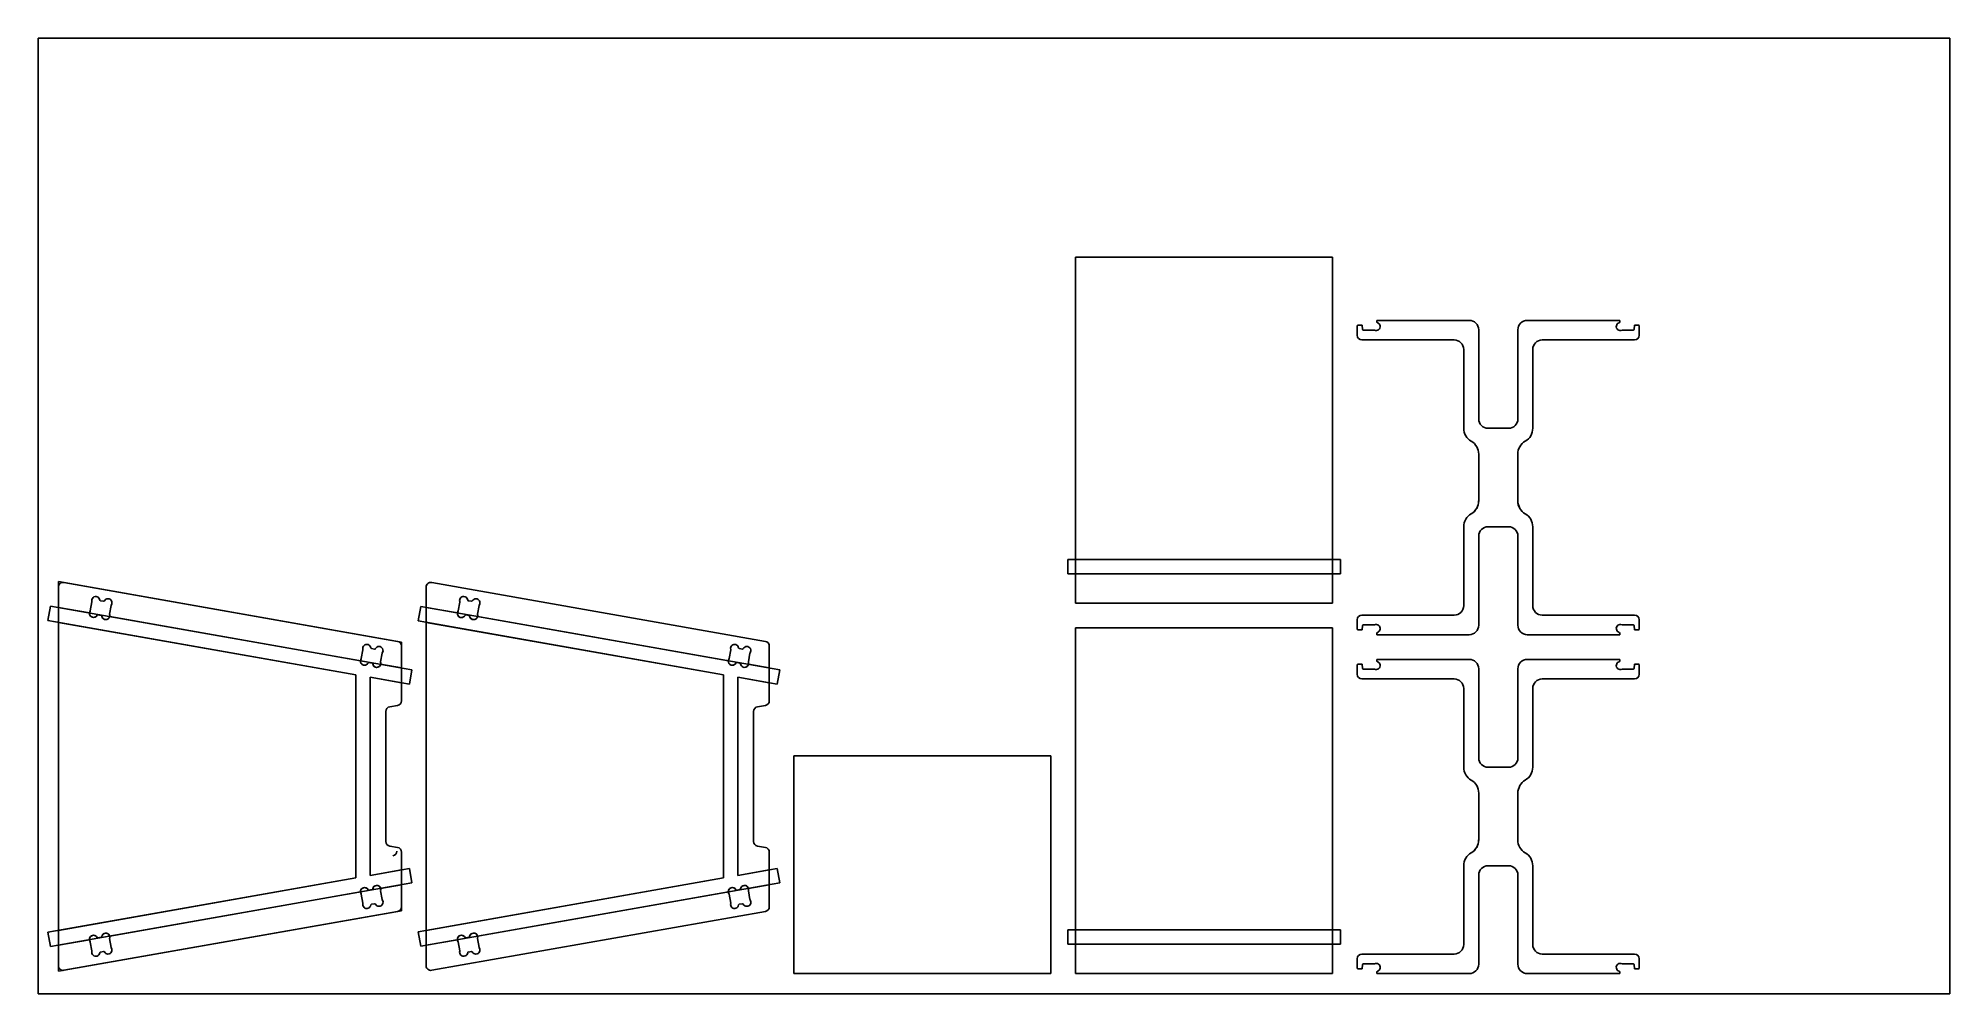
# Model space of a CAD drawing. Extents: x 0 to 2440, y 4 to 1224.
import ezdxf

# ---------------------------------------------------------------- set-up
doc = ezdxf.new("R2010")
doc.units = 0
doc.layers.get('0').update_dxf_attribs({"linetype": 'CONTINUOUS'})
for name, color, linetype in [('BOX_STOCK', 1, 'CONTINUOUS'), ('POCKETS', 171, 'CONTINUOUS'), ('PROFILES_INSIDE', 4, 'CONTINUOUS'), ('PROFILES_OUTSIDE', 6, 'CONTINUOUS')]:
    doc.layers.add(name, color=color, linetype=linetype)

msp = doc.modelspace()

# ---------------------------------------------------------------- linework, layer by layer
at = {"color": 7, "linetype": 'CONTINUOUS'}
for p, q in [((1652.4, 944.7), (1324.4, 944.7)), ((1324.4, 944.7), (1324.4, 559)), ((1652.4, 559), (1652.4, 944.7)), ((1683.9, 856.8), (1683.9, 845.1)), ((1684.9, 857.8), (1690.1, 857.8)), ((1690.1, 857.8), (1690.5, 852.5)), ((1708.9, 864.1), (1708.9, 862.1)), ((1826.9, 864.1), (1708.9, 864.1)), ((2018.9, 864.1), (1900.9, 864.1)), ((2018.9, 862.1), (2018.9, 864.1)), ((2037.3, 852.5), (2037.6, 857.8)), ((2037.6, 857.8), (2042.9, 857.8)), ((2043.9, 845.1), (2043.9, 856.8)), ((1689.9, 839.1), (1807.8, 839.1)), ((1691.5, 851.6), (1705.4, 851.6)), ((1838.9, 738.3), (1838.9, 852.1)), ((1888.9, 852.1), (1888.9, 738.3)), ((1919.9, 839.1), (2037.9, 839.1)), ((2022.3, 851.6), (2036.3, 851.6)), ((1819.8, 827.1), (1819.8, 726.3)), ((1907.9, 726.3), (1907.9, 827.1)), ((1876.9, 726.3), (1850.9, 726.3)), ((1838.9, 693.3), (1838.9, 633.6)), ((1888.9, 633.6), (1888.9, 693.3)), ((1819.8, 600.6), (1819.8, 499.8)), ((1838.9, 474.8), (1838.9, 588.6)), ((1850.9, 600.6), (1876.9, 600.6)), ((1888.9, 588.6), (1888.9, 474.8)), ((1907.9, 499.8), (1907.9, 600.6)), ((1652.4, 559), (1324.4, 559)), ((1324.4, 540.6), (1324.4, 559)), ((1324.4, 540.6), (1324.4, 503.1)), ((1324.4, 540.6), (1652.4, 540.6)), ((1652.4, 559), (1652.4, 540.6)), ((1652.4, 503.1), (1652.4, 540.6)), ((25.9, 497.5), (25.9, 523.5)), ((33, 529.4), (459, 454.3)), ((495.4, 523.5), (495.4, 497.5)), ((928.5, 454.3), (502.5, 529.4)), ((25.9, 497.5), (65.7, 490.5)), ((25.9, 497.5), (25.9, 478.5)), ((66.7, 493.3), (68.7, 504.6)), ((76.4, 488.1), (80.4, 487.4)), ((79.6, 506.1), (83.6, 505.4)), ((93.3, 500.2), (91.3, 489)), ((535.3, 490.5), (495.4, 497.5)), ((495.4, 478.5), (495.4, 497.5)), ((536.3, 493.3), (538.3, 504.5)), ((546.1, 488.1), (550, 487.4)), ((549.2, 506.1), (553.2, 505.4)), ((562.9, 500.2), (561, 489)), ((1324.4, 503.1), (1652.4, 503.1)), ((25.9, 85.2), (25.9, 478.5)), ((405.6, 411.6), (25.9, 478.5)), ((91.4, 486), (411.6, 429.5)), ((495.4, 478.5), (495.4, 85.2)), ((495.4, 478.5), (875.1, 411.6)), ((881.1, 429.5), (561, 485.9)), ((1652.4, 471.7), (1324.4, 471.7)), ((1324.4, 471.7), (1324.4, 86)), ((1652.4, 86), (1652.4, 471.7)), ((1683.9, 481.8), (1683.9, 470.1)), ((1690.1, 469.1), (1684.9, 469.1)), ((1807.8, 487.8), (1689.9, 487.8)), ((1690.5, 474.4), (1690.1, 469.1)), ((1705.4, 475.3), (1691.5, 475.3)), ((1708.9, 464.8), (1708.9, 462.8)), ((2037.9, 487.8), (1919.9, 487.8)), ((2018.9, 462.8), (2018.9, 464.8)), ((2036.3, 475.3), (2022.3, 475.3)), ((2037.6, 469.1), (2037.3, 474.4)), ((2042.9, 469.1), (2037.6, 469.1)), ((2043.9, 470.1), (2043.9, 481.8)), ((412.6, 432.3), (414.6, 443.6)), ((425.5, 445.2), (429.5, 444.5)), ((439.2, 439.2), (437.3, 428)), ((463.9, 448.4), (463.9, 420.3)), ((882.1, 432.3), (884.1, 443.6)), ((895, 445.2), (899, 444.5)), ((908.7, 439.2), (906.7, 428)), ((933.4, 420.3), (933.4, 448.4)), ((1708.9, 462.8), (1826.9, 462.8)), ((1900.9, 462.8), (2018.9, 462.8)), ((422.4, 427.1), (426.3, 426.4)), ((437.3, 425), (463.9, 420.3)), ((463.9, 401.3), (463.9, 420.3)), ((891.8, 427.1), (895.8, 426.4)), ((933.4, 420.3), (906.8, 425)), ((933.4, 420.3), (933.4, 401.3)), ((1683.9, 424.1), (1683.9, 412.3)), ((1684.9, 425.1), (1690.1, 425.1)), ((1690.1, 425.1), (1690.5, 419.8)), ((1691.5, 418.8), (1705.4, 418.8)), ((1708.9, 431.3), (1708.9, 429.3)), ((1826.9, 431.3), (1708.9, 431.3)), ((1838.9, 305.6), (1838.9, 419.3)), ((1888.9, 419.3), (1888.9, 305.6)), ((2018.9, 431.3), (1900.9, 431.3)), ((2018.9, 429.3), (2018.9, 431.3)), ((2022.3, 418.8), (2036.3, 418.8)), ((2037.3, 419.8), (2037.6, 425.1)), ((2037.6, 425.1), (2042.9, 425.1)), ((2043.9, 412.3), (2043.9, 424.1)), ((405.6, 152.2), (405.6, 411.6)), ((423.9, 408.4), (423.9, 155.4)), ((463.9, 401.3), (423.9, 408.4)), ((463.9, 401.3), (463.9, 378.5)), ((875.1, 411.6), (875.1, 152.2)), ((893.4, 155.4), (893.4, 408.4)), ((893.4, 408.4), (933.4, 401.3)), ((933.4, 378.5), (933.4, 401.3)), ((1689.9, 406.3), (1807.8, 406.3)), ((1819.8, 394.3), (1819.8, 293.6)), ((1907.9, 293.6), (1907.9, 394.3)), ((1919.9, 406.3), (2037.9, 406.3)), ((448.9, 370.8), (459, 372.6)), ((928.5, 372.6), (918.4, 370.8)), ((443.9, 198.9), (443.9, 364.9)), ((913.4, 364.9), (913.4, 198.9)), ((964.9, 308.1), (964.9, 30.1)), ((1292.9, 308.1), (964.9, 308.1)), ((1292.9, 30.1), (1292.9, 308.1)), ((1876.9, 293.6), (1850.9, 293.6)), ((1838.9, 260.6), (1838.9, 200.8)), ((1888.9, 200.8), (1888.9, 260.6)), ((459, 191.2), (448.9, 193)), ((463.9, 185.3), (463.9, 162.5)), ((918.4, 193), (928.5, 191.2)), ((933.4, 162.5), (933.4, 185.3)), ((25.9, 85.2), (405.6, 152.2)), ((423.9, 155.4), (463.9, 162.5)), ((463.9, 143.5), (463.9, 162.5)), ((875.1, 152.2), (495.4, 85.2)), ((933.4, 162.5), (893.4, 155.4)), ((933.4, 162.5), (933.4, 143.5)), ((1819.8, 167.8), (1819.8, 67.1)), ((1838.9, 42.1), (1838.9, 155.8)), ((1850.9, 167.8), (1876.9, 167.8)), ((1888.9, 155.8), (1888.9, 42.1)), ((1907.9, 67.1), (1907.9, 167.8)), ((411.6, 134.3), (91.4, 77.8)), ((414.6, 120.2), (412.6, 131.4)), ((426.3, 137.4), (422.4, 136.7)), ((463.9, 143.5), (437.3, 138.8)), ((437.3, 135.8), (439.2, 124.5)), ((463.9, 143.5), (463.9, 115.4)), ((561, 77.8), (881.1, 134.3)), ((884.1, 120.2), (882.1, 131.4)), ((895.8, 137.4), (891.8, 136.7)), ((906.7, 135.8), (908.7, 124.5)), ((906.8, 138.8), (933.4, 143.5)), ((933.4, 115.4), (933.4, 143.5)), ((459, 109.4), (33, 34.3)), ((429.5, 119.3), (425.5, 118.6)), ((502.5, 34.3), (928.5, 109.4)), ((899, 119.3), (895, 118.6)), ((25.9, 85.2), (25.9, 66.3)), ((65.7, 73.3), (25.9, 66.3)), ((80.4, 76.4), (76.4, 75.7)), ((91.3, 74.8), (93.3, 63.5)), ((495.4, 66.3), (495.4, 85.2)), ((495.4, 66.3), (535.3, 73.3)), ((550, 76.4), (546.1, 75.7)), ((561, 74.8), (562.9, 63.6)), ((1324.4, 86), (1652.4, 86)), ((1324.4, 67.5), (1324.4, 86)), ((1652.4, 86), (1652.4, 67.5)), ((25.9, 40.2), (25.9, 66.3)), ((68.7, 59.2), (66.7, 70.4)), ((83.6, 58.3), (79.6, 57.6)), ((495.4, 66.3), (495.4, 40.2)), ((538.3, 59.2), (536.3, 70.5)), ((553.2, 58.3), (549.2, 57.6)), ((1324.4, 67.5), (1324.4, 30.1)), ((1652.4, 67.5), (1324.4, 67.5)), ((1652.4, 30.1), (1652.4, 67.5)), ((1683.9, 49.1), (1683.9, 37.3)), ((1807.8, 55.1), (1689.9, 55.1)), ((2037.9, 55.1), (1919.9, 55.1)), ((2043.9, 37.3), (2043.9, 49.1)), ((964.9, 30.1), (1292.9, 30.1)), ((1324.4, 30.1), (1652.4, 30.1)), ((1690.1, 36.3), (1684.9, 36.3)), ((1690.5, 41.6), (1690.1, 36.3)), ((1705.4, 42.6), (1691.5, 42.6)), ((1708.9, 32.1), (1708.9, 30.1)), ((1708.9, 30.1), (1826.9, 30.1)), ((1900.9, 30.1), (2018.9, 30.1)), ((2018.9, 30.1), (2018.9, 32.1)), ((2036.3, 42.6), (2022.3, 42.6)), ((2037.6, 36.3), (2037.3, 41.6)), ((2042.9, 36.3), (2037.6, 36.3))]:
    msp.add_line(p, q, dxfattribs=at)
for centre, radius, start, end in [((1684.9, 856.8), 1, 90, 180), ((1708, 856.2), 5.17, 245.1121, 72.3995), ((1709.9, 862.1), 1, 180, 252.3995), ((1826.9, 852.1), 12, 0, 90), ((1900.9, 852.1), 12, 90, 180), ((2019.7, 856.2), 5.17, 107.6005, 294.8879), ((2017.9, 862.1), 1, 287.6005, 0), ((2042.9, 856.8), 1, 0, 90), ((1689.9, 845.1), 6, 180, 270), ((1691.5, 852.6), 1, 183.6619, 270), ((1705.4, 850.6), 1, 65.1121, 90), ((1807.8, 827.1), 12, 0, 90), ((1919.9, 827.1), 12, 90, 180), ((2022.3, 850.6), 1, 90, 114.8879), ((2036.3, 852.6), 1, 270, 356.3381), ((2037.9, 845.1), 6, 270, 0), ((1850.9, 738.3), 12, 180, 270), ((1876.9, 738.3), 12, 270, 0), ((1838.9, 726.3), 19, 180, 240), ((1819.8, 693.3), 19.1, 0, 60), ((1907.9, 693.3), 19.1, 120, 180), ((1888.9, 726.3), 19, 300, 0), ((1838.9, 600.6), 19.1, 120, 180), ((1819.8, 633.6), 19, 300, 0), ((1907.9, 633.6), 19, 180, 240), ((1888.9, 600.6), 19, 0, 60), ((1850.9, 588.6), 12, 90, 180), ((1876.9, 588.6), 12, 0, 90), ((31.9, 523.5), 6, 80, 180), ((501.4, 523.5), 6, 80, 180), ((70.8, 490), 5.17, 173.9448, 332.3995), ((70.8, 490), 5.17, 145.1121, 173.9448), ((65.7, 493.5), 1, 325.1121, 350), ((73.7, 506.3), 5.17, 7.6005, 194.8878), ((67.7, 504.7), 1, 350, 14.8878), ((76.3, 487.1), 1, 80, 152.3995), ((79.8, 507.1), 1, 187.6005, 260), ((83.8, 506.4), 1, 260, 332.3995), ((89.2, 503.6), 5.17, 325.1122, 152.3995), ((92.3, 488.8), 1, 170, 194.8879), ((86.4, 487.2), 5.17, 346.0552, 14.8879), ((94.3, 500), 1, 145.1122, 170), ((540.4, 489.9), 5.17, 173.9448, 332.3995), ((540.4, 489.9), 5.17, 145.1121, 173.9448), ((535.4, 493.5), 1, 325.1121, 350), ((543.3, 506.3), 5.17, 7.6005, 194.8878), ((537.3, 504.7), 1, 350, 14.8878), ((545.9, 487.1), 1, 80, 152.3995), ((549.4, 507.1), 1, 187.6005, 260), ((553.4, 506.4), 1, 260, 332.3995), ((558.9, 503.5), 5.17, 325.1122, 152.3995), ((561.9, 488.8), 1, 170, 194.8879), ((556, 487.2), 5.17, 346.0552, 14.8879), ((563.9, 500), 1, 145.1122, 170), ((1807.8, 499.8), 12, 270, 0), ((1919.9, 499.8), 12, 180, 270), ((80.2, 486.4), 1, 7.6005, 80), ((86.4, 487.2), 5.17, 187.6005, 346.0552), ((549.9, 486.4), 1, 7.6005, 80), ((556, 487.2), 5.17, 187.6005, 346.0552), ((1689.9, 481.8), 6, 90, 180), ((1684.9, 470.1), 1, 180, 270), ((1691.5, 474.3), 1, 90, 176.3381), ((1705.4, 476.3), 1, 270, 294.8879), ((1708, 470.7), 5.17, 287.6005, 114.8879), ((1709.9, 464.8), 1, 107.6005, 180), ((1826.9, 474.8), 12, 270, 0), ((1900.9, 474.8), 12, 180, 270), ((2019.7, 470.7), 5.17, 65.1121, 252.3995), ((2017.9, 464.8), 1, 0, 72.3995), ((2022.3, 476.3), 1, 245.1121, 270), ((2036.3, 474.3), 1, 3.6619, 90), ((2037.9, 481.8), 6, 0, 90), ((2042.9, 470.1), 1, 270, 0), ((419.6, 445.3), 5.17, 7.6005, 194.8878), ((413.6, 443.7), 1, 350, 14.8878), ((425.7, 446.1), 1, 187.6005, 260), ((429.7, 445.4), 1, 260, 332.3995), ((435.2, 442.6), 5.17, 325.1122, 152.3995), ((440.2, 439), 1, 145.1122, 170), ((457.9, 448.4), 6, 360, 80), ((889.1, 445.3), 5.17, 7.6005, 194.8878), ((883.1, 443.7), 1, 350, 14.8878), ((895.2, 446.1), 1, 187.6005, 260), ((899.2, 445.4), 1, 260, 332.3995), ((904.7, 442.6), 5.17, 325.1122, 152.3995), ((909.7, 439), 1, 145.1122, 170), ((927.4, 448.4), 6, 360, 80), ((416.7, 429), 5.17, 145.1121, 173.9448), ((416.7, 429), 5.17, 173.9448, 332.3995), ((411.7, 432.5), 1, 325.1121, 350), ((422.2, 426.1), 1, 80, 152.3995), ((426.2, 425.4), 1, 7.6005, 80), ((432.3, 426.2), 5.17, 187.6005, 346.0552), ((438.3, 427.8), 1, 170, 194.8879), ((432.3, 426.2), 5.17, 346.0552, 14.8879), ((886.2, 429), 5.17, 173.9448, 332.3995), ((886.2, 429), 5.17, 145.1121, 173.9448), ((881.1, 432.5), 1, 325.1121, 350), ((891.7, 426.1), 1, 80, 152.3995), ((895.7, 425.4), 1, 7.6005, 80), ((901.8, 426.2), 5.17, 187.6005, 346.0552), ((907.7, 427.8), 1, 170, 194.8879), ((901.8, 426.2), 5.17, 346.0552, 14.8879), ((1684.9, 424.1), 1, 90, 180), ((1691.5, 419.8), 1, 183.6619, 270), ((1705.4, 417.8), 1, 65.1121, 90), ((1708, 423.4), 5.17, 245.1121, 72.3995), ((1709.9, 429.3), 1, 180, 252.3995), ((1826.9, 419.3), 12, 0, 90), ((1900.9, 419.3), 12, 90, 180), ((2019.7, 423.4), 5.17, 107.6005, 294.8879), ((2017.9, 429.3), 1, 287.6005, 0), ((2022.3, 417.8), 1, 90, 114.8879), ((2036.3, 419.8), 1, 270, 356.3381), ((2042.9, 424.1), 1, 0, 90), ((1689.9, 412.3), 6, 180, 270), ((1807.8, 394.3), 12, 0, 90), ((1919.9, 394.3), 12, 90, 180), ((2037.9, 412.3), 6, 270, 0), ((449.9, 364.9), 6, 100, 180), ((457.9, 378.5), 6, 280, 360), ((919.4, 364.9), 6, 100, 180), ((927.4, 378.5), 6, 280, 360), ((1838.9, 293.6), 19.1, 180, 240), ((1850.9, 305.6), 12, 180, 270), ((1876.9, 305.6), 12, 270, 0), ((1888.9, 293.6), 19, 300, 0), ((1819.8, 260.6), 19.1, 0, 60), ((1907.9, 260.6), 19, 120, 180), ((449.9, 198.9), 6, 180, 260), ((919.4, 198.9), 6, 180, 260), ((1819.8, 200.8), 19.1, 300, 0), ((1907.9, 200.8), 19.1, 180, 240), ((457.9, 185.3), 6, 0, 80), ((927.4, 185.3), 6, 0, 80), ((1838.9, 167.8), 19.1, 120, 180), ((1888.9, 167.8), 19, 0, 60), ((1850.9, 155.8), 12, 90, 180), ((1876.9, 155.8), 12, 0, 90), ((416.7, 134.8), 5.17, 27.6005, 186.0552), ((416.7, 134.8), 5.17, 186.0552, 214.8878), ((411.7, 131.3), 1, 10, 34.8878), ((422.2, 137.7), 1, 207.6005, 280), ((426.2, 138.4), 1, 280, 352.3995), ((432.3, 137.5), 5.17, 13.9448, 172.3995), ((435.2, 121.2), 5.17, 207.6005, 34.8879), ((432.3, 137.5), 5.17, 345.1122, 13.9448), ((438.3, 136), 1, 165.1122, 190), ((440.2, 124.7), 1, 190, 214.8879), ((886.2, 134.8), 5.17, 27.6005, 186.0552), ((886.2, 134.8), 5.17, 186.0552, 214.8878), ((881.1, 131.3), 1, 10, 34.8878), ((891.7, 137.7), 1, 207.6005, 280), ((895.7, 138.4), 1, 280, 352.3995), ((901.8, 137.5), 5.17, 13.9448, 172.3995), ((904.7, 121.2), 5.17, 207.6005, 34.8879), ((907.7, 136), 1, 165.1122, 190), ((901.8, 137.5), 5.17, 345.1122, 13.9448), ((909.7, 124.7), 1, 190, 214.8879), ((419.6, 118.4), 5.17, 165.1121, 352.3995), ((413.6, 120), 1, 345.1121, 10), ((425.7, 117.6), 1, 100, 172.3995), ((429.7, 118.3), 1, 27.6005, 100), ((457.9, 115.4), 6, 280, 0), ((889.1, 118.4), 5.17, 165.1121, 352.3995), ((883.1, 120), 1, 345.1121, 10), ((895.2, 117.6), 1, 100, 172.3995), ((899.2, 118.3), 1, 27.6005, 100), ((927.4, 115.4), 6, 280, 0), ((70.8, 73.8), 5.17, 27.6005, 186.0552), ((70.8, 73.8), 5.17, 186.0552, 214.8878), ((76.3, 76.7), 1, 207.6005, 280), ((80.2, 77.4), 1, 280, 352.3995), ((86.4, 76.5), 5.17, 13.9448, 172.3995), ((92.3, 75), 1, 165.1122, 190), ((86.4, 76.5), 5.17, 345.1122, 13.9448), ((540.4, 73.8), 5.17, 27.6005, 186.0552), ((540.4, 73.8), 5.17, 186.0552, 214.8878), ((545.9, 76.7), 1, 207.6005, 280), ((549.9, 77.4), 1, 280, 352.3995), ((556, 76.6), 5.17, 13.9448, 172.3995), ((561.9, 75), 1, 165.1122, 190), ((556, 76.6), 5.17, 345.1122, 13.9448), ((65.7, 70.3), 1, 10, 34.8878), ((73.7, 57.4), 5.17, 165.1121, 352.3995), ((67.7, 59), 1, 345.1121, 10), ((79.8, 56.6), 1, 100, 172.3995), ((83.8, 57.3), 1, 27.6005, 100), ((89.2, 60.2), 5.17, 207.6005, 34.8879), ((94.3, 63.7), 1, 190, 214.8879), ((535.4, 70.3), 1, 10, 34.8878), ((543.3, 57.5), 5.17, 165.1121, 352.3995), ((537.3, 59.1), 1, 345.1121, 10), ((549.4, 56.7), 1, 100, 172.3995), ((553.4, 57.4), 1, 27.6005, 100), ((558.9, 60.2), 5.17, 207.6005, 34.8879), ((563.9, 63.7), 1, 190, 214.8879), ((1689.9, 49.1), 6, 90, 180), ((1807.8, 67.1), 12, 270, 0), ((1919.9, 67.1), 12, 180, 270), ((2037.9, 49.1), 6, 0, 90), ((31.9, 40.2), 6, 180, 280), ((501.4, 40.2), 6, 180, 280), ((1684.9, 37.3), 1, 180, 270), ((1691.5, 41.6), 1, 90, 176.3381), ((1705.4, 43.6), 1, 270, 294.8879), ((1708, 38), 5.17, 287.6005, 114.8879), ((1709.9, 32.1), 1, 107.6005, 180), ((1826.9, 42.1), 12, 270, 0), ((1900.9, 42.1), 12, 180, 270), ((2019.7, 38), 5.17, 65.1121, 252.3995), ((2017.9, 32.1), 1, 0, 72.3995), ((2022.3, 43.6), 1, 245.1121, 270), ((2036.3, 41.6), 1, 3.6619, 90), ((2042.9, 37.3), 1, 270, 0)]:
    msp.add_arc(centre, radius, start, end, dxfattribs=at)
at = {"layer": 'BOX_STOCK'}
for p, q in [((2440.2, 1224.3), (0.2, 1224.3)), ((0.2, 1224.3), (0.2, 4.3)), ((2440.2, 4.3), (2440.2, 1224.3)), ((0.2, 4.3), (2440.2, 4.3))]:
    msp.add_line(p, q, dxfattribs=at)
at = {"layer": 'POCKETS'}
for p, q in [((1662.4, 559), (1314.4, 559)), ((1314.4, 559), (1314.4, 540.6)), ((1314.4, 540.6), (1662.4, 540.6)), ((1662.4, 540.6), (1662.4, 559)), ((15.8, 499.3), (12.6, 480.9)), ((25.7, 497.6), (15.8, 499.3)), ((467.5, 419.7), (25.7, 497.6)), ((488.4, 498.7), (485.2, 480.3)), ((498.3, 497), (488.4, 498.7)), ((936.9, 419.7), (498.3, 497)), ((12.6, 480.9), (22.4, 479.2)), ((22.4, 479.2), (405.6, 411.6)), ((485.2, 480.3), (495, 478.6)), ((495, 478.6), (875.1, 411.6)), ((477.3, 417.9), (467.5, 419.7)), ((474.1, 399.5), (477.3, 417.9)), ((946.8, 417.9), (936.9, 419.7)), ((943.6, 399.5), (946.8, 417.9)), ((405.6, 411.6), (405.6, 152.2)), ((423.9, 408.4), (464.2, 401.3)), ((423.9, 155.4), (423.9, 408.4)), ((464.2, 401.3), (474.1, 399.5)), ((875.1, 411.6), (875.1, 152.2)), ((893.4, 408.4), (933.7, 401.3)), ((893.4, 155.4), (893.4, 408.4)), ((933.7, 401.3), (943.6, 399.5)), ((405.6, 152.2), (22.4, 84.6)), ((464.2, 162.5), (423.9, 155.4)), ((474.1, 164.2), (464.2, 162.5)), ((477.3, 145.8), (474.1, 164.2)), ((875.1, 152.2), (495, 85.2)), ((933.7, 162.5), (893.4, 155.4)), ((943.6, 164.2), (933.7, 162.5)), ((946.8, 145.8), (943.6, 164.2)), ((25.7, 66.2), (467.5, 144.1)), ((467.5, 144.1), (477.3, 145.8)), ((498.3, 66.8), (936.9, 144.1)), ((936.9, 144.1), (946.8, 145.8)), ((22.4, 84.6), (12.6, 82.9)), ((12.6, 82.9), (15.8, 64.5)), ((495, 85.2), (485.2, 83.4)), ((485.2, 83.4), (488.4, 65)), ((1662.4, 86), (1314.4, 86)), ((1314.4, 86), (1314.4, 67.5)), ((1662.4, 67.5), (1662.4, 86)), ((15.8, 64.5), (25.7, 66.2)), ((488.4, 65), (498.3, 66.8)), ((1314.4, 67.5), (1662.4, 67.5))]:
    msp.add_line(p, q, dxfattribs=at)
at = {"layer": 'PROFILES_INSIDE'}
for p, q in [((68.7, 504.6), (66.7, 493.3)), ((76.4, 488.1), (80.4, 487.4)), ((83.6, 505.4), (79.6, 506.1)), ((91.3, 489), (93.3, 500.2)), ((538.3, 504.5), (536.3, 493.3)), ((546.1, 488.1), (550, 487.4)), ((553.2, 505.4), (549.2, 506.1)), ((561, 489), (562.9, 500.2)), ((414.6, 443.6), (412.6, 432.3)), ((429.5, 444.5), (425.5, 445.2)), ((437.3, 428), (439.2, 439.2)), ((884.1, 443.6), (882.1, 432.3)), ((899, 444.5), (895, 445.2)), ((906.7, 428), (908.7, 439.2)), ((422.4, 427.1), (426.3, 426.4)), ((891.8, 427.1), (895.8, 426.4)), ((412.6, 131.4), (414.6, 120.2)), ((426.3, 137.4), (422.4, 136.7)), ((439.2, 124.5), (437.3, 135.8)), ((882.1, 131.4), (884.1, 120.2)), ((895.8, 137.4), (891.8, 136.7)), ((908.7, 124.5), (906.7, 135.8)), ((425.5, 118.6), (429.5, 119.3)), ((895, 118.6), (899, 119.3)), ((80.4, 76.4), (76.4, 75.7)), ((93.3, 63.5), (91.3, 74.8)), ((550, 76.4), (546.1, 75.7)), ((562.9, 63.6), (561, 74.8)), ((66.7, 70.4), (68.7, 59.2)), ((79.6, 57.6), (83.6, 58.3)), ((536.3, 70.5), (538.3, 59.2)), ((549.2, 57.6), (553.2, 58.3))]:
    msp.add_line(p, q, dxfattribs=at)
for centre, radius, start, end in [((70.8, 490), 5.17, 145.1121, 332.3995), ((65.7, 493.5), 1, 325.1121, 350), ((73.7, 506.3), 5.17, 7.6005, 194.8878), ((67.7, 504.7), 1, 350, 14.8878), ((76.3, 487.1), 1, 80, 152.3995), ((79.8, 507.1), 1, 187.6005, 260), ((86.4, 487.2), 5.17, 187.6005, 14.8879), ((83.8, 506.4), 1, 260, 332.3995), ((89.2, 503.6), 5.17, 325.1122, 152.3995), ((92.3, 488.8), 1, 170, 194.8879), ((94.3, 500), 1, 145.1122, 170), ((540.4, 489.9), 5.17, 145.1121, 332.3995), ((535.4, 493.5), 1, 325.1121, 350), ((543.3, 506.3), 5.17, 7.6005, 194.8878), ((537.3, 504.7), 1, 350, 14.8878), ((545.9, 487.1), 1, 80, 152.3995), ((549.4, 507.1), 1, 187.6005, 260), ((556, 487.2), 5.17, 187.6005, 14.8879), ((553.4, 506.4), 1, 260, 332.3995), ((558.9, 503.5), 5.17, 325.1122, 152.3995), ((561.9, 488.8), 1, 170, 194.8879), ((563.9, 500), 1, 145.1122, 170), ((80.2, 486.4), 1, 7.6005, 80), ((549.9, 486.4), 1, 7.6005, 80), ((419.6, 445.3), 5.17, 7.6005, 194.8878), ((413.6, 443.7), 1, 350, 14.8878), ((425.7, 446.1), 1, 187.6005, 260), ((429.7, 445.4), 1, 260, 332.3995), ((435.2, 442.6), 5.17, 325.1122, 152.3995), ((440.2, 439), 1, 145.1122, 170), ((889.1, 445.3), 5.17, 7.6005, 194.8878), ((883.1, 443.7), 1, 350, 14.8878), ((895.2, 446.1), 1, 187.6005, 260), ((899.2, 445.4), 1, 260, 332.3995), ((904.7, 442.6), 5.17, 325.1122, 152.3995), ((909.7, 439), 1, 145.1122, 170), ((416.7, 429), 5.17, 145.1121, 332.3995), ((411.7, 432.5), 1, 325.1121, 350), ((422.2, 426.1), 1, 80, 152.3995), ((426.2, 425.4), 1, 7.6005, 80), ((432.3, 426.2), 5.17, 187.6005, 14.8879), ((438.3, 427.8), 1, 170, 194.8879), ((886.2, 429), 5.17, 145.1121, 332.3995), ((881.1, 432.5), 1, 325.1121, 350), ((891.7, 426.1), 1, 80, 152.3995), ((895.7, 425.4), 1, 7.6005, 80), ((901.8, 426.2), 5.17, 187.6005, 14.8879), ((907.7, 427.8), 1, 170, 194.8879), ((451.9, 186.5), 6, 280, 0), ((416.7, 134.8), 5.17, 27.6005, 214.8878), ((411.7, 131.3), 1, 10, 34.8878), ((422.2, 137.7), 1, 207.6005, 280), ((426.2, 138.4), 1, 280, 352.3995), ((432.3, 137.5), 5.17, 345.1122, 172.3995), ((435.2, 121.2), 5.17, 207.6005, 34.8879), ((438.3, 136), 1, 165.1122, 190), ((440.2, 124.7), 1, 190, 214.8879), ((886.2, 134.8), 5.17, 27.6005, 214.8878), ((881.1, 131.3), 1, 10, 34.8878), ((891.7, 137.7), 1, 207.6005, 280), ((895.7, 138.4), 1, 280, 352.3995), ((901.8, 137.5), 5.17, 345.1122, 172.3995), ((904.7, 121.2), 5.17, 207.6005, 34.8879), ((907.7, 136), 1, 165.1122, 190), ((909.7, 124.7), 1, 190, 214.8879), ((419.6, 118.4), 5.17, 165.1121, 352.3995), ((413.6, 120), 1, 345.1121, 10), ((425.7, 117.6), 1, 100, 172.3995), ((429.7, 118.3), 1, 27.6005, 100), ((889.1, 118.4), 5.17, 165.1121, 352.3995), ((883.1, 120), 1, 345.1121, 10), ((895.2, 117.6), 1, 100, 172.3995), ((899.2, 118.3), 1, 27.6005, 100), ((70.8, 73.8), 5.17, 27.6005, 214.8878), ((76.3, 76.7), 1, 207.6005, 280), ((80.2, 77.4), 1, 280, 352.3995), ((86.4, 76.5), 5.17, 345.1122, 172.3995), ((92.3, 75), 1, 165.1122, 190), ((540.4, 73.8), 5.17, 27.6005, 214.8878), ((545.9, 76.7), 1, 207.6005, 280), ((549.9, 77.4), 1, 280, 352.3995), ((556, 76.6), 5.17, 345.1122, 172.3995), ((561.9, 75), 1, 165.1122, 190), ((65.7, 70.3), 1, 10, 34.8878), ((73.7, 57.4), 5.17, 165.1121, 352.3995), ((67.7, 59), 1, 345.1121, 10), ((79.8, 56.6), 1, 100, 172.3995), ((83.8, 57.3), 1, 27.6005, 100), ((89.2, 60.2), 5.17, 207.6005, 34.8879), ((94.3, 63.7), 1, 190, 214.8879), ((535.4, 70.3), 1, 10, 34.8878), ((543.3, 57.5), 5.17, 165.1121, 352.3995), ((537.3, 59.1), 1, 345.1121, 10), ((549.4, 56.7), 1, 100, 172.3995), ((553.4, 57.4), 1, 27.6005, 100), ((558.9, 60.2), 5.17, 207.6005, 34.8879), ((563.9, 63.7), 1, 190, 214.8879)]:
    msp.add_arc(centre, radius, start, end, dxfattribs=at)
at = {"layer": 'PROFILES_OUTSIDE'}
for p, q in [((1324.4, 944.7), (1324.4, 503.1)), ((1652.4, 944.7), (1324.4, 944.7)), ((1652.4, 503.1), (1652.4, 944.7)), ((1683.9, 856.8), (1683.9, 845.1)), ((1690.1, 857.8), (1684.9, 857.8)), ((1690.5, 852.5), (1690.1, 857.8)), ((1708.9, 864.1), (1708.9, 862.1)), ((1826.9, 864.1), (1708.9, 864.1)), ((2018.9, 864.1), (1900.9, 864.1)), ((2018.9, 862.1), (2018.9, 864.1)), ((2037.6, 857.8), (2037.3, 852.5)), ((2042.9, 857.8), (2037.6, 857.8)), ((2043.9, 845.1), (2043.9, 856.8)), ((1689.9, 839.1), (1807.8, 839.1)), ((1705.4, 851.6), (1691.5, 851.6)), ((1838.9, 738.3), (1838.9, 852.1)), ((1888.9, 852.1), (1888.9, 738.3)), ((1919.9, 839.1), (2037.9, 839.1)), ((2036.3, 851.6), (2022.3, 851.6)), ((1819.8, 827.1), (1819.8, 726.3)), ((1907.9, 726.3), (1907.9, 827.1)), ((1876.9, 726.3), (1850.9, 726.3)), ((1838.9, 693.3), (1838.9, 633.6)), ((1888.9, 633.6), (1888.9, 693.3)), ((1819.8, 600.6), (1819.8, 499.8)), ((1838.9, 474.8), (1838.9, 588.6)), ((1850.9, 600.6), (1876.9, 600.6)), ((1888.9, 588.6), (1888.9, 474.8)), ((1907.9, 499.8), (1907.9, 600.6)), ((463.9, 453.4), (25.9, 530.7)), ((25.9, 530.7), (25.9, 33.1)), ((495.4, 523.5), (495.4, 40.2)), ((928.5, 454.3), (502.5, 529.4)), ((1324.4, 503.1), (1652.4, 503.1)), ((1652.4, 471.7), (1324.4, 471.7)), ((1324.4, 471.7), (1324.4, 30.1)), ((1652.4, 30.1), (1652.4, 471.7)), ((1683.9, 481.8), (1683.9, 470.1)), ((1684.9, 469.1), (1690.1, 469.1)), ((1807.8, 487.8), (1689.9, 487.8)), ((1690.1, 469.1), (1690.5, 474.4)), ((1691.5, 475.3), (1705.4, 475.3)), ((1708.9, 464.8), (1708.9, 462.8)), ((2037.9, 487.8), (1919.9, 487.8)), ((2018.9, 462.8), (2018.9, 464.8)), ((2022.3, 475.3), (2036.3, 475.3)), ((2037.3, 474.4), (2037.6, 469.1)), ((2037.6, 469.1), (2042.9, 469.1)), ((2043.9, 470.1), (2043.9, 481.8)), ((463.9, 378.5), (463.9, 453.4)), ((933.4, 378.5), (933.4, 448.4)), ((1708.9, 462.8), (1826.9, 462.8)), ((1900.9, 462.8), (2018.9, 462.8)), ((1683.9, 424.1), (1683.9, 412.3)), ((1690.1, 425.1), (1684.9, 425.1)), ((1690.5, 419.8), (1690.1, 425.1)), ((1705.4, 418.8), (1691.5, 418.8)), ((1708.9, 431.3), (1708.9, 429.3)), ((1826.9, 431.3), (1708.9, 431.3)), ((1838.9, 305.6), (1838.9, 419.3)), ((1888.9, 419.3), (1888.9, 305.6)), ((2018.9, 431.3), (1900.9, 431.3)), ((2018.9, 429.3), (2018.9, 431.3)), ((2036.3, 418.8), (2022.3, 418.8)), ((2037.6, 425.1), (2037.3, 419.8)), ((2042.9, 425.1), (2037.6, 425.1)), ((2043.9, 412.3), (2043.9, 424.1)), ((1689.9, 406.3), (1807.8, 406.3)), ((1819.8, 394.3), (1819.8, 293.6)), ((1907.9, 293.6), (1907.9, 394.3)), ((1919.9, 406.3), (2037.9, 406.3)), ((448.9, 370.8), (459, 372.6)), ((918.4, 370.8), (928.5, 372.6)), ((443.9, 198.9), (443.9, 364.9)), ((913.4, 198.9), (913.4, 364.9)), ((1292.9, 308.1), (964.9, 308.1)), ((964.9, 308.1), (964.9, 30.1)), ((1292.9, 30.1), (1292.9, 308.1)), ((1876.9, 293.6), (1850.9, 293.6)), ((1838.9, 260.6), (1838.9, 200.8)), ((1888.9, 200.8), (1888.9, 260.6)), ((459, 191.2), (448.9, 193)), ((463.9, 110.3), (463.9, 185.3)), ((928.5, 191.2), (918.4, 193)), ((933.4, 115.4), (933.4, 185.3)), ((1819.8, 167.8), (1819.8, 67.1)), ((1838.9, 42.1), (1838.9, 155.8)), ((1850.9, 167.8), (1876.9, 167.8)), ((1888.9, 155.8), (1888.9, 42.1)), ((1907.9, 67.1), (1907.9, 167.8)), ((25.9, 33.1), (463.9, 110.3)), ((502.5, 34.3), (928.5, 109.4)), ((1683.9, 49.1), (1683.9, 37.3)), ((1807.8, 55.1), (1689.9, 55.1)), ((2037.9, 55.1), (1919.9, 55.1)), ((2043.9, 37.3), (2043.9, 49.1)), ((964.9, 30.1), (1292.9, 30.1)), ((1324.4, 30.1), (1652.4, 30.1)), ((1684.9, 36.3), (1690.1, 36.3)), ((1690.1, 36.3), (1690.5, 41.6)), ((1691.5, 42.6), (1705.4, 42.6)), ((1708.9, 32.1), (1708.9, 30.1)), ((1708.9, 30.1), (1826.9, 30.1)), ((1900.9, 30.1), (2018.9, 30.1)), ((2018.9, 30.1), (2018.9, 32.1)), ((2022.3, 42.6), (2036.3, 42.6)), ((2037.3, 41.6), (2037.6, 36.3)), ((2037.6, 36.3), (2042.9, 36.3))]:
    msp.add_line(p, q, dxfattribs=at)
for centre, radius, start, end in [((1684.9, 856.8), 1, 90, 180), ((1708, 856.2), 5.17, 245.1121, 72.3995), ((1709.9, 862.1), 1, 180, 252.3995), ((1826.9, 852.1), 12, 0, 90), ((1900.9, 852.1), 12, 90, 180), ((2019.7, 856.2), 5.17, 107.6005, 294.8879), ((2017.9, 862.1), 1, 287.6005, 0), ((2042.9, 856.8), 1, 0, 90), ((1689.9, 845.1), 6, 180, 270), ((1691.5, 852.6), 1, 183.6619, 270), ((1705.4, 850.6), 1, 65.1121, 90), ((1807.8, 827.1), 12, 0, 90), ((1919.9, 827.1), 12, 90, 180), ((2022.3, 850.6), 1, 90, 114.8879), ((2036.3, 852.6), 1, 270, 356.3381), ((2037.9, 845.1), 6, 270, 0), ((1850.9, 738.3), 12, 180, 270), ((1876.9, 738.3), 12, 270, 0), ((1838.9, 726.3), 19.1, 180, 240), ((1819.8, 693.3), 19.1, 0, 60), ((1907.9, 693.3), 19.1, 120, 180), ((1888.9, 726.3), 19, 300, 0), ((1838.9, 600.6), 19.1, 120, 180), ((1819.8, 633.6), 19.1, 300, 0), ((1907.9, 633.6), 19.1, 180, 240), ((1888.9, 600.6), 19, 0, 60), ((1850.9, 588.6), 12, 90, 180), ((1876.9, 588.6), 12, 0, 90), ((501.4, 523.5), 6, 80, 180), ((1807.8, 499.8), 12, 270, 0), ((1919.9, 499.8), 12, 180, 270), ((1689.9, 481.8), 6, 90, 180), ((1684.9, 470.1), 1, 180, 270), ((1691.5, 474.3), 1, 90, 176.3381), ((1705.4, 476.3), 1, 270, 294.8879), ((1708, 470.7), 5.17, 287.6005, 114.8879), ((1709.9, 464.8), 1, 107.6005, 180), ((1826.9, 474.8), 12, 270, 0), ((1900.9, 474.8), 12, 180, 270), ((2019.7, 470.7), 5.17, 65.1121, 252.3995), ((2017.9, 464.8), 1, 0, 72.3995), ((2022.3, 476.3), 1, 245.1121, 270), ((2036.3, 474.3), 1, 3.6619, 90), ((2037.9, 481.8), 6, 0, 90), ((2042.9, 470.1), 1, 270, 0), ((927.4, 448.4), 6, 360, 80), ((1684.9, 424.1), 1, 90, 180), ((1691.5, 419.8), 1, 183.6619, 270), ((1705.4, 417.8), 1, 65.1121, 90), ((1708, 423.4), 5.17, 245.1121, 72.3995), ((1709.9, 429.3), 1, 180, 252.3995), ((1826.9, 419.3), 12, 0, 90), ((1900.9, 419.3), 12, 90, 180), ((2019.7, 423.4), 5.17, 107.6005, 294.8879), ((2017.9, 429.3), 1, 287.6005, 0), ((2022.3, 417.8), 1, 90, 114.8879), ((2036.3, 419.8), 1, 270, 356.3381), ((2042.9, 424.1), 1, 0, 90), ((1689.9, 412.3), 6, 180, 270), ((1807.8, 394.3), 12, 0, 90), ((1919.9, 394.3), 12, 90, 180), ((2037.9, 412.3), 6, 270, 0), ((449.9, 364.9), 6, 100, 180), ((457.9, 378.5), 6, 280, 0), ((919.4, 364.9), 6, 100, 180), ((927.4, 378.5), 6, 280, 0), ((1838.9, 293.6), 19.1, 180, 240), ((1850.9, 305.6), 12, 180, 270), ((1876.9, 305.6), 12, 270, 0), ((1888.9, 293.6), 19, 300, 0), ((1819.8, 260.6), 19.1, 0, 60), ((1907.9, 260.6), 19, 120, 180), ((449.9, 198.9), 6, 180, 260), ((919.4, 198.9), 6, 180, 260), ((1819.8, 200.8), 19, 300, 0), ((1907.9, 200.8), 19.1, 180, 240), ((457.9, 185.3), 6, 0, 80), ((927.4, 185.3), 6, 0, 80), ((1838.9, 167.8), 19.1, 120, 180), ((1888.9, 167.8), 19, 0, 60), ((1850.9, 155.8), 12, 90, 180), ((1876.9, 155.8), 12, 0, 90), ((927.4, 115.4), 6, 280, 0), ((1689.9, 49.1), 6, 90, 180), ((1807.8, 67.1), 12, 270, 0), ((1919.9, 67.1), 12, 180, 270), ((2037.9, 49.1), 6, 0, 90), ((501.4, 40.2), 6, 180, 280), ((1684.9, 37.3), 1, 180, 270), ((1691.5, 41.6), 1, 90, 176.3381), ((1705.4, 43.6), 1, 270, 294.8879), ((1708, 38), 5.17, 287.6005, 114.8879), ((1709.9, 32.1), 1, 107.6005, 180), ((1826.9, 42.1), 12, 270, 0), ((1900.9, 42.1), 12, 180, 270), ((2019.7, 38), 5.17, 65.1121, 252.3995), ((2017.9, 32.1), 1, 0, 72.3995), ((2022.3, 43.6), 1, 245.1121, 270), ((2036.3, 41.6), 1, 3.6619, 90), ((2042.9, 37.3), 1, 270, 0)]:
    msp.add_arc(centre, radius, start, end, dxfattribs=at)

doc.saveas('drawing.dxf')
